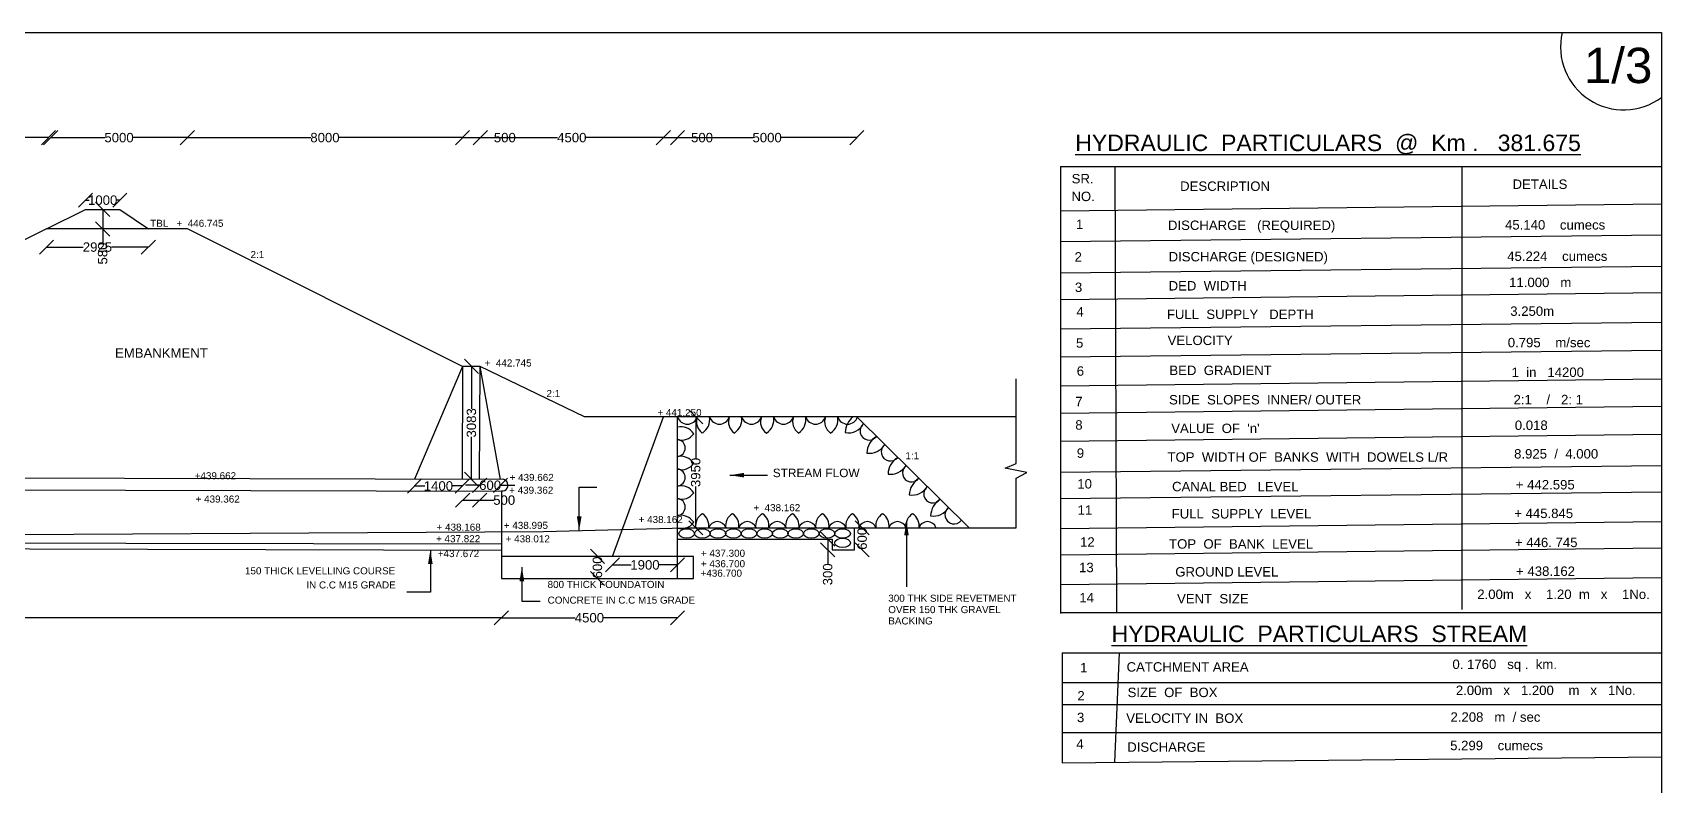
# Model space of a CAD drawing. Header units: millimetres. Extents: x 5759293 to 5767347, y 20978867 to 20983265.
# Drawn here: x 5763843 to 5767303, y 20981667 to 20983265 of the extents above; entities that cross this region are included whole.
import ezdxf

# ---------------------------------------------------------------- set-up
doc = ezdxf.new("R2010")
doc.units = ezdxf.units.MM
doc.header["$MEASUREMENT"] = 0
for name, color, linetype in [('DIMENSIONS', 7, 'Continuous'), ('DRAWING', 2, 'Continuous'), ('TEXT', 7, 'Continuous')]:
    doc.layers.add(name, color=color, linetype=linetype)
doc.styles.get("Standard").update_dxf_attribs({"font": 'arial.ttf', "height": 20})
doc.dimstyles.get("Standard").update_dxf_attribs({"dimtxt": 12, "dimasz": 30, "dimexe": 0.18, "dimexo": 0.0625, "dimgap": 0.09, "dimtad": 0, "dimdec": 0, "dimzin": 0, "dimdsep": 46, "dimtxsty": 'Standard', "dimblk": 'OBLIQUE', "dimcen": 0.09, "dimse1": 1, "dimse2": 1, "dimadec": 0, "dimazin": 0, "dimtfac": 1, "dimtdec": 0, "dimtofl": 0, "dimtmove": 0, "dimatfit": 3, "dimfxl": 1, "dimtolj": 1, "dimtzin": 0, "dimarcsym": 0})

# ---------------------------------------------------------------- blocks, each defined once
blk = doc.blocks.new('_Oblique')
at = {"color": 0, "linetype": 'ByBlock', "lineweight": -2}
blk.add_line((-0.5, -0.5), (0.5, 0.5), dxfattribs=at)
blk = doc.blocks.new('*D12')
at = {"layer": 'Defpoints', "color": 0, "transparency": 16777216}
for p in [(5763876.8, 20983042.3), (5763876.8, 20982848.5), (5763265, 20982545.6)]:
    blk.add_point(p, dxfattribs=at)
at = {"layer": 'DIMENSIONS', "color": 0, "lineweight": -2, "transparency": 16777216}
for p, q in [((5763265, 20983042.3), (5763541, 20983042.3)), ((5763876.8, 20983042.3), (5763600.8, 20983042.3))]:
    blk.add_line(p, q, dxfattribs=at)
at = {"layer": 'DIMENSIONS', "color": 0, "lineweight": -2, "transparency": 16777216, "xscale": 30, "yscale": 30, "zscale": 30, "rotation": 180}
blk.add_blockref('_Oblique', (5763265, 20983042.3), dxfattribs=at)
at = {"layer": 'DIMENSIONS', "color": 0, "lineweight": -2, "transparency": 16777216, "xscale": 30, "yscale": 30, "zscale": 30}
blk.add_blockref('_Oblique', (5763876.8, 20983042.3), dxfattribs=at)
at = {"layer": 'DIMENSIONS', "color": 0, "transparency": 16777216, "insert": (5763570.9, 20983042.3), "char_height": 20, "attachment_point": 5}
blk.add_mtext('\\A1;8300', dxfattribs=at)
blk = doc.blocks.new('*D13')
at = {"layer": 'Defpoints', "color": 0, "transparency": 16777216}
for p in [(5764171.7, 20983042.3), (5763881.3, 20982848.5), (5764171.7, 20982848.5)]:
    blk.add_point(p, dxfattribs=at)
at = {"layer": 'DIMENSIONS', "color": 0, "lineweight": -2, "transparency": 16777216}
for p, q in [((5763881.3, 20983042.3), (5763996.6, 20983042.3)), ((5764171.7, 20983042.3), (5764056.4, 20983042.3))]:
    blk.add_line(p, q, dxfattribs=at)
at = {"layer": 'DIMENSIONS', "color": 0, "lineweight": -2, "transparency": 16777216, "xscale": 30, "yscale": 30, "zscale": 30, "rotation": 180}
blk.add_blockref('_Oblique', (5763881.3, 20983042.3), dxfattribs=at)
at = {"layer": 'DIMENSIONS', "color": 0, "lineweight": -2, "transparency": 16777216, "xscale": 30, "yscale": 30, "zscale": 30}
blk.add_blockref('_Oblique', (5764171.7, 20983042.3), dxfattribs=at)
at = {"layer": 'DIMENSIONS', "color": 0, "transparency": 16777216, "insert": (5764026.5, 20983042.3), "char_height": 20, "attachment_point": 5}
blk.add_mtext('\\A1;5000', dxfattribs=at)
blk = doc.blocks.new('*D14')
at = {"layer": 'Defpoints', "color": 0, "transparency": 16777216}
for p in [(5764756.2, 20983042.3), (5764171.7, 20982848.5), (5764756.2, 20982556.7)]:
    blk.add_point(p, dxfattribs=at)
at = {"layer": 'DIMENSIONS', "color": 0, "lineweight": -2, "transparency": 16777216}
for p, q in [((5764171.7, 20983042.3), (5764434, 20983042.3)), ((5764756.2, 20983042.3), (5764493.9, 20983042.3))]:
    blk.add_line(p, q, dxfattribs=at)
at = {"layer": 'DIMENSIONS', "color": 0, "lineweight": -2, "transparency": 16777216, "xscale": 30, "yscale": 30, "zscale": 30, "rotation": 180}
blk.add_blockref('_Oblique', (5764171.7, 20983042.3), dxfattribs=at)
at = {"layer": 'DIMENSIONS', "color": 0, "lineweight": -2, "transparency": 16777216, "xscale": 30, "yscale": 30, "zscale": 30}
blk.add_blockref('_Oblique', (5764756.2, 20983042.3), dxfattribs=at)
at = {"layer": 'DIMENSIONS', "color": 0, "transparency": 16777216, "insert": (5764463.9, 20983042.3), "char_height": 20, "attachment_point": 5}
blk.add_mtext('\\A1;8000', dxfattribs=at)
blk = doc.blocks.new('*D15')
at = {"layer": 'Defpoints', "color": 0, "transparency": 16777216}
for p in [(5764793.8, 20983042.3), (5764756.2, 20982556.7), (5764793.8, 20982556.5)]:
    blk.add_point(p, dxfattribs=at)
at = {"layer": 'DIMENSIONS', "color": 0, "lineweight": -2, "transparency": 16777216}
for p, q in [((5764756.2, 20983042.3), (5764793.8, 20983042.3)), ((5764793.8, 20983042.3), (5764823.8, 20983042.3))]:
    blk.add_line(p, q, dxfattribs=at)
at = {"layer": 'DIMENSIONS', "color": 0, "lineweight": -2, "transparency": 16777216, "xscale": 30, "yscale": 30, "zscale": 30, "rotation": 180}
blk.add_blockref('_Oblique', (5764756.2, 20983042.3), dxfattribs=at)
at = {"layer": 'DIMENSIONS', "color": 0, "lineweight": -2, "transparency": 16777216, "xscale": 30, "yscale": 30, "zscale": 30}
blk.add_blockref('_Oblique', (5764793.8, 20983042.3), dxfattribs=at)
at = {"layer": 'DIMENSIONS', "color": 0, "transparency": 16777216, "insert": (5764845.9, 20983042.3), "char_height": 20, "attachment_point": 5}
blk.add_mtext('\\A1;500', dxfattribs=at)
blk = doc.blocks.new('*D16')
at = {"layer": 'Defpoints', "color": 0, "transparency": 16777216}
for p in [(5765182.7, 20983042.3), (5764793.8, 20982556.7), (5765182.7, 20982449.4)]:
    blk.add_point(p, dxfattribs=at)
at = {"layer": 'DIMENSIONS', "color": 0, "lineweight": -2, "transparency": 16777216}
for p, q in [((5764793.8, 20983042.3), (5764957.9, 20983042.3)), ((5765182.7, 20983042.3), (5765018.5, 20983042.3))]:
    blk.add_line(p, q, dxfattribs=at)
at = {"layer": 'DIMENSIONS', "color": 0, "lineweight": -2, "transparency": 16777216, "xscale": 30, "yscale": 30, "zscale": 30, "rotation": 180}
blk.add_blockref('_Oblique', (5764793.8, 20983042.3), dxfattribs=at)
at = {"layer": 'DIMENSIONS', "color": 0, "lineweight": -2, "transparency": 16777216, "xscale": 30, "yscale": 30, "zscale": 30}
blk.add_blockref('_Oblique', (5765182.7, 20983042.3), dxfattribs=at)
at = {"layer": 'DIMENSIONS', "color": 0, "transparency": 16777216, "insert": (5764988.2, 20983042.3), "char_height": 20, "attachment_point": 5}
blk.add_mtext('\\A1;4500', dxfattribs=at)
blk = doc.blocks.new('*D17')
at = {"layer": 'Defpoints', "color": 0, "transparency": 16777216}
for p in [(5765212.7, 20983042.3), (5765182.7, 20982449.4), (5765212.7, 20982449.4)]:
    blk.add_point(p, dxfattribs=at)
at = {"layer": 'DIMENSIONS', "color": 0, "lineweight": -2, "transparency": 16777216}
for p, q in [((5765182.7, 20983042.3), (5765212.7, 20983042.3)), ((5765212.7, 20983042.3), (5765242.7, 20983042.3))]:
    blk.add_line(p, q, dxfattribs=at)
at = {"layer": 'DIMENSIONS', "color": 0, "lineweight": -2, "transparency": 16777216, "xscale": 30, "yscale": 30, "zscale": 30, "rotation": 180}
blk.add_blockref('_Oblique', (5765182.7, 20983042.3), dxfattribs=at)
at = {"layer": 'DIMENSIONS', "color": 0, "lineweight": -2, "transparency": 16777216, "xscale": 30, "yscale": 30, "zscale": 30}
blk.add_blockref('_Oblique', (5765212.7, 20983042.3), dxfattribs=at)
at = {"layer": 'DIMENSIONS', "color": 0, "transparency": 16777216, "insert": (5765264.8, 20983042.3), "char_height": 20, "attachment_point": 5}
blk.add_mtext('\\A1;500', dxfattribs=at)
blk = doc.blocks.new('*D18')
at = {"layer": 'Defpoints', "color": 0, "transparency": 16777216}
for p in [(5765593.4, 20983042.3), (5765212.7, 20982449.4), (5765593.4, 20982449.4)]:
    blk.add_point(p, dxfattribs=at)
at = {"layer": 'DIMENSIONS', "color": 0, "lineweight": -2, "transparency": 16777216}
for p, q in [((5765212.7, 20983042.3), (5765373.1, 20983042.3)), ((5765593.4, 20983042.3), (5765433, 20983042.3))]:
    blk.add_line(p, q, dxfattribs=at)
at = {"layer": 'DIMENSIONS', "color": 0, "lineweight": -2, "transparency": 16777216, "xscale": 30, "yscale": 30, "zscale": 30, "rotation": 180}
blk.add_blockref('_Oblique', (5765212.7, 20983042.3), dxfattribs=at)
at = {"layer": 'DIMENSIONS', "color": 0, "lineweight": -2, "transparency": 16777216, "xscale": 30, "yscale": 30, "zscale": 30}
blk.add_blockref('_Oblique', (5765593.4, 20983042.3), dxfattribs=at)
at = {"layer": 'DIMENSIONS', "color": 0, "transparency": 16777216, "insert": (5765403, 20983042.3), "char_height": 20, "attachment_point": 5}
blk.add_mtext('\\A1;5000', dxfattribs=at)
blk = doc.blocks.new('*D25')
at = {"layer": 'Defpoints', "color": 0, "transparency": 16777216}
for p in [(5760577.4, 20982123.5), (5764838.6, 20982106.5), (5764838.6, 20978904.5)]:
    blk.add_point(p, dxfattribs=at)
at = {"layer": 'DIMENSIONS', "color": 0, "lineweight": -2, "transparency": 16777216}
for p, q in [((5760577.4, 20978904.5), (5762670.1, 20978904.5)), ((5764838.6, 20978904.5), (5762745.9, 20978904.5))]:
    blk.add_line(p, q, dxfattribs=at)
at = {"layer": 'DIMENSIONS', "color": 0, "lineweight": -2, "transparency": 16777216, "xscale": 30, "yscale": 30, "zscale": 30, "rotation": 180}
blk.add_blockref('_Oblique', (5760577.4, 20978904.5), dxfattribs=at)
at = {"layer": 'DIMENSIONS', "color": 0, "lineweight": -2, "transparency": 16777216, "xscale": 30, "yscale": 30, "zscale": 30}
blk.add_blockref('_Oblique', (5764838.6, 20978904.5), dxfattribs=at)
at = {"layer": 'DIMENSIONS', "color": 0, "transparency": 16777216, "insert": (5762708, 20978904.5), "char_height": 20, "attachment_point": 5}
blk.add_mtext('\\A1;60725', dxfattribs=at)
blk = doc.blocks.new('*D26')
at = {"layer": 'Defpoints', "color": 0, "transparency": 16777216}
for p in [(5760577.4, 20982123.5), (5764838.6, 20982106.5), (5764838.6, 20982023)]:
    blk.add_point(p, dxfattribs=at)
at = {"layer": 'DIMENSIONS', "color": 0, "lineweight": -2, "transparency": 16777216}
for p, q in [((5760577.4, 20982023), (5762670.1, 20982023)), ((5764838.6, 20982023), (5762745.9, 20982023))]:
    blk.add_line(p, q, dxfattribs=at)
at = {"layer": 'DIMENSIONS', "color": 0, "lineweight": -2, "transparency": 16777216, "xscale": 30, "yscale": 30, "zscale": 30, "rotation": 180}
blk.add_blockref('_Oblique', (5760577.4, 20982023), dxfattribs=at)
at = {"layer": 'DIMENSIONS', "color": 0, "lineweight": -2, "transparency": 16777216, "xscale": 30, "yscale": 30, "zscale": 30}
blk.add_blockref('_Oblique', (5764838.6, 20982023), dxfattribs=at)
at = {"layer": 'DIMENSIONS', "color": 0, "transparency": 16777216, "insert": (5762708, 20982023), "char_height": 20, "attachment_point": 5}
blk.add_mtext('\\A1;60725', dxfattribs=at)
blk = doc.blocks.new('*D27')
at = {"layer": 'Defpoints', "color": 0, "transparency": 16777216}
for p in [(5764838.6, 20982106.5), (5765212.7, 20982106.5), (5765212.7, 20982023)]:
    blk.add_point(p, dxfattribs=at)
at = {"layer": 'DIMENSIONS', "color": 0, "lineweight": -2, "transparency": 16777216}
for p, q in [((5764838.6, 20982023), (5764995.3, 20982023)), ((5765212.7, 20982023), (5765055.9, 20982023))]:
    blk.add_line(p, q, dxfattribs=at)
at = {"layer": 'DIMENSIONS', "color": 0, "lineweight": -2, "transparency": 16777216, "xscale": 30, "yscale": 30, "zscale": 30, "rotation": 180}
blk.add_blockref('_Oblique', (5764838.6, 20982023), dxfattribs=at)
at = {"layer": 'DIMENSIONS', "color": 0, "lineweight": -2, "transparency": 16777216, "xscale": 30, "yscale": 30, "zscale": 30}
blk.add_blockref('_Oblique', (5765212.7, 20982023), dxfattribs=at)
at = {"layer": 'DIMENSIONS', "color": 0, "transparency": 16777216, "insert": (5765025.6, 20982023), "char_height": 20, "attachment_point": 5}
blk.add_mtext('\\A1;4500', dxfattribs=at)
blk = doc.blocks.new('*D36')
at = {"layer": 'Defpoints', "color": 0, "transparency": 16777216}
for p in [(5764775, 20982556.8), (5764775, 20982316.8), (5764775, 20982316.8)]:
    blk.add_point(p, dxfattribs=at)
at = {"layer": 'DIMENSIONS', "color": 0, "lineweight": -2, "transparency": 16777216}
for p, q in [((5764775, 20982556.8), (5764775, 20982466.8)), ((5764775, 20982316.8), (5764775, 20982406.9))]:
    blk.add_line(p, q, dxfattribs=at)
at = {"layer": 'DIMENSIONS', "color": 0, "lineweight": -2, "transparency": 16777216, "xscale": 30, "yscale": 30, "zscale": 30}
for p, rotation in [((5764775, 20982556.8), 90), ((5764775, 20982316.8), 270)]:
    blk.add_blockref('_Oblique', p, dxfattribs=dict(at, rotation=rotation))
at = {"layer": 'DIMENSIONS', "color": 0, "transparency": 16777216, "insert": (5764775, 20982436.8), "char_height": 20, "attachment_point": 5, "rotation": 90}
blk.add_mtext('\\A1;3083', dxfattribs=at)
blk = doc.blocks.new('*D37')
at = {"layer": 'Defpoints', "color": 0, "transparency": 16777216}
for p in [(5764654.2, 20982317.2), (5764755.6, 20982317.2), (5764755.6, 20982302.8)]:
    blk.add_point(p, dxfattribs=at)
at = {"layer": 'DIMENSIONS', "color": 0, "lineweight": -2, "transparency": 16777216}
for p, q in [((5764654.2, 20982302.8), (5764675.9, 20982302.8)), ((5764755.6, 20982302.8), (5764733.9, 20982302.8))]:
    blk.add_line(p, q, dxfattribs=at)
at = {"layer": 'DIMENSIONS', "color": 0, "lineweight": -2, "transparency": 16777216, "xscale": 30, "yscale": 30, "zscale": 30, "rotation": 180}
blk.add_blockref('_Oblique', (5764654.2, 20982302.8), dxfattribs=at)
at = {"layer": 'DIMENSIONS', "color": 0, "lineweight": -2, "transparency": 16777216, "xscale": 30, "yscale": 30, "zscale": 30}
blk.add_blockref('_Oblique', (5764755.6, 20982302.8), dxfattribs=at)
at = {"layer": 'DIMENSIONS', "color": 0, "transparency": 16777216, "insert": (5764704.9, 20982302.8), "char_height": 20, "attachment_point": 5}
blk.add_mtext('\\A1;1400', dxfattribs=at)
blk = doc.blocks.new('*D38')
at = {"layer": 'Defpoints', "color": 0, "transparency": 16777216}
for p in [(5764756.4, 20982316.9), (5764792.4, 20982316.8), (5764792.4, 20982272.7)]:
    blk.add_point(p, dxfattribs=at)
at = {"layer": 'DIMENSIONS', "color": 0, "lineweight": -2, "transparency": 16777216}
for p, q in [((5764756.4, 20982272.7), (5764792.4, 20982272.7)), ((5764792.4, 20982272.7), (5764822.4, 20982272.7))]:
    blk.add_line(p, q, dxfattribs=at)
at = {"layer": 'DIMENSIONS', "color": 0, "lineweight": -2, "transparency": 16777216, "xscale": 30, "yscale": 30, "zscale": 30, "rotation": 180}
blk.add_blockref('_Oblique', (5764756.4, 20982272.7), dxfattribs=at)
at = {"layer": 'DIMENSIONS', "color": 0, "lineweight": -2, "transparency": 16777216, "xscale": 30, "yscale": 30, "zscale": 30}
blk.add_blockref('_Oblique', (5764792.4, 20982272.7), dxfattribs=at)
at = {"layer": 'DIMENSIONS', "color": 0, "transparency": 16777216, "insert": (5764844.6, 20982272.7), "char_height": 20, "attachment_point": 5}
blk.add_mtext('\\A1;500', dxfattribs=at)
blk = doc.blocks.new('*D39')
at = {"layer": 'Defpoints', "color": 0, "transparency": 16777216}
for p in [(5764792.4, 20982316.8), (5764836.9, 20982316.8), (5764836.9, 20982304.2)]:
    blk.add_point(p, dxfattribs=at)
at = {"layer": 'DIMENSIONS', "color": 0, "lineweight": -2, "transparency": 16777216}
for p, q in [((5764792.4, 20982304.2), (5764762.4, 20982304.2)), ((5764836.9, 20982304.2), (5764866.9, 20982304.2))]:
    blk.add_line(p, q, dxfattribs=at)
at = {"layer": 'DIMENSIONS', "color": 0, "lineweight": -2, "transparency": 16777216, "xscale": 30, "yscale": 30, "zscale": 30}
blk.add_blockref('_Oblique', (5764792.4, 20982304.2), dxfattribs=at)
at = {"layer": 'DIMENSIONS', "color": 0, "lineweight": -2, "transparency": 16777216, "xscale": 30, "yscale": 30, "zscale": 30, "rotation": 180}
blk.add_blockref('_Oblique', (5764836.9, 20982304.2), dxfattribs=at)
at = {"layer": 'DIMENSIONS', "color": 0, "transparency": 16777216, "insert": (5764814.7, 20982304.2), "char_height": 20, "attachment_point": 5}
blk.add_mtext('\\A1;600', dxfattribs=at)
blk = doc.blocks.new('*D40')
at = {"layer": 'Defpoints', "color": 0, "transparency": 16777216}
for p in [(5765042.7, 20982153.4), (5765042.7, 20982106.5), (5765042.7, 20982106.5)]:
    blk.add_point(p, dxfattribs=at)
at = {"layer": 'DIMENSIONS', "color": 0, "lineweight": -2, "transparency": 16777216}
for p, q in [((5765042.7, 20982153.4), (5765042.7, 20982152.1)), ((5765042.7, 20982106.5), (5765042.7, 20982107.7))]:
    blk.add_line(p, q, dxfattribs=at)
at = {"layer": 'DIMENSIONS', "color": 0, "lineweight": -2, "transparency": 16777216, "xscale": 30, "yscale": 30, "zscale": 30}
for p, rotation in [((5765042.7, 20982153.4), 90), ((5765042.7, 20982106.5), 270)]:
    blk.add_blockref('_Oblique', p, dxfattribs=dict(at, rotation=rotation))
at = {"layer": 'DIMENSIONS', "color": 0, "transparency": 16777216, "insert": (5765042.7, 20982129.9), "char_height": 20, "attachment_point": 5, "rotation": 90}
blk.add_mtext('\\A1;600', dxfattribs=at)
blk = doc.blocks.new('*D41')
at = {"layer": 'Defpoints', "color": 0, "transparency": 16777216}
for p in [(5765074.6, 20982153.4), (5765212.7, 20982153.4), (5765212.7, 20982135.2)]:
    blk.add_point(p, dxfattribs=at)
at = {"layer": 'DIMENSIONS', "color": 0, "lineweight": -2, "transparency": 16777216}
for p, q in [((5765074.6, 20982135.2), (5765114.6, 20982135.2)), ((5765212.7, 20982135.2), (5765172.6, 20982135.2))]:
    blk.add_line(p, q, dxfattribs=at)
at = {"layer": 'DIMENSIONS', "color": 0, "lineweight": -2, "transparency": 16777216, "xscale": 30, "yscale": 30, "zscale": 30, "rotation": 180}
blk.add_blockref('_Oblique', (5765074.6, 20982135.2), dxfattribs=at)
at = {"layer": 'DIMENSIONS', "color": 0, "lineweight": -2, "transparency": 16777216, "xscale": 30, "yscale": 30, "zscale": 30}
blk.add_blockref('_Oblique', (5765212.7, 20982135.2), dxfattribs=at)
at = {"layer": 'DIMENSIONS', "color": 0, "transparency": 16777216, "insert": (5765143.6, 20982135.2), "char_height": 20, "attachment_point": 5}
blk.add_mtext('\\A1;1900', dxfattribs=at)
blk = doc.blocks.new('*D42')
at = {"layer": 'Defpoints', "color": 0, "transparency": 16777216}
for p in [(5765254.7, 20982449.4), (5765251.4, 20982213.9), (5765251.4, 20982213.9)]:
    blk.add_point(p, dxfattribs=at)
at = {"layer": 'DIMENSIONS', "color": 0, "lineweight": -2, "transparency": 16777216}
for p, q in [((5765251.4, 20982449.4), (5765251.4, 20982361.6)), ((5765251.4, 20982213.9), (5765251.4, 20982301.7))]:
    blk.add_line(p, q, dxfattribs=at)
at = {"layer": 'DIMENSIONS', "color": 0, "lineweight": -2, "transparency": 16777216, "xscale": 30, "yscale": 30, "zscale": 30}
for p, rotation in [((5765251.4, 20982449.4), 90), ((5765251.4, 20982213.9), 270)]:
    blk.add_blockref('_Oblique', p, dxfattribs=dict(at, rotation=rotation))
at = {"layer": 'DIMENSIONS', "color": 0, "transparency": 16777216, "insert": (5765251.4, 20982331.6), "char_height": 20, "attachment_point": 5, "rotation": 90}
blk.add_mtext('\\A1;3950', dxfattribs=at)
blk = doc.blocks.new('*D43')
at = {"layer": 'Defpoints', "color": 0, "transparency": 16777216}
for p in [(5765588.5, 20982213.9), (5765588.5, 20982167.3), (5765604.9, 20982167.3)]:
    blk.add_point(p, dxfattribs=at)
at = {"layer": 'DIMENSIONS', "color": 0, "lineweight": -2, "transparency": 16777216}
for p, q in [((5765604.9, 20982213.9), (5765604.9, 20982212.8)), ((5765604.9, 20982167.3), (5765604.9, 20982168.4))]:
    blk.add_line(p, q, dxfattribs=at)
at = {"layer": 'DIMENSIONS', "color": 0, "lineweight": -2, "transparency": 16777216, "xscale": 30, "yscale": 30, "zscale": 30}
for p, rotation in [((5765604.9, 20982213.9), 90), ((5765604.9, 20982167.3), 270)]:
    blk.add_blockref('_Oblique', p, dxfattribs=dict(at, rotation=rotation))
at = {"layer": 'DIMENSIONS', "color": 0, "transparency": 16777216, "insert": (5765604.9, 20982190.6), "char_height": 20, "attachment_point": 5, "rotation": 90}
blk.add_mtext('\\A1;600', dxfattribs=at)
blk = doc.blocks.new('*D44')
at = {"layer": 'Defpoints', "color": 0, "transparency": 16777216}
for p in [(5765541.4, 20982190.2), (5765531.7, 20982167.3), (5765541.4, 20982167.3)]:
    blk.add_point(p, dxfattribs=at)
at = {"layer": 'DIMENSIONS', "color": 0, "lineweight": -2, "transparency": 16777216}
for p, q in [((5765531.7, 20982190.2), (5765531.7, 20982167.3)), ((5765531.7, 20982167.3), (5765531.7, 20982137.3))]:
    blk.add_line(p, q, dxfattribs=at)
at = {"layer": 'DIMENSIONS', "color": 0, "lineweight": -2, "transparency": 16777216, "xscale": 30, "yscale": 30, "zscale": 30}
for p, rotation in [((5765531.7, 20982190.2), 90), ((5765531.7, 20982167.3), 270)]:
    blk.add_blockref('_Oblique', p, dxfattribs=dict(at, rotation=rotation))
at = {"layer": 'DIMENSIONS', "color": 0, "transparency": 16777216, "insert": (5765531.7, 20982115.2), "char_height": 20, "attachment_point": 5, "rotation": 90}
blk.add_mtext('\\A1;300', dxfattribs=at)
blk = doc.blocks.new('*D45')
at = {"layer": 'Defpoints', "color": 0, "transparency": 16777216}
for p in [(5763955.5, 20982890), (5764028.1, 20982909.5), (5764028.1, 20982890)]:
    blk.add_point(p, dxfattribs=at)
at = {"layer": 'DIMENSIONS', "color": 0, "lineweight": -2, "transparency": 16777216}
for p, q in [((5763955.5, 20982909.5), (5763962.9, 20982909.5)), ((5764028.1, 20982909.5), (5764020.8, 20982909.5))]:
    blk.add_line(p, q, dxfattribs=at)
at = {"layer": 'DIMENSIONS', "color": 0, "lineweight": -2, "transparency": 16777216, "xscale": 30, "yscale": 30, "zscale": 30, "rotation": 180}
blk.add_blockref('_Oblique', (5763955.5, 20982909.5), dxfattribs=at)
at = {"layer": 'DIMENSIONS', "color": 0, "lineweight": -2, "transparency": 16777216, "xscale": 30, "yscale": 30, "zscale": 30}
blk.add_blockref('_Oblique', (5764028.1, 20982909.5), dxfattribs=at)
at = {"layer": 'DIMENSIONS', "color": 0, "transparency": 16777216, "insert": (5763991.8, 20982909.5), "char_height": 20, "attachment_point": 5}
blk.add_mtext('\\A1;1000', dxfattribs=at)
blk = doc.blocks.new('*D46')
at = {"layer": 'Defpoints', "color": 0, "transparency": 16777216}
for p in [(5763991.8, 20982890), (5763991.8, 20982848.5), (5763991.8, 20982848.5)]:
    blk.add_point(p, dxfattribs=at)
at = {"layer": 'DIMENSIONS', "color": 0, "lineweight": -2, "transparency": 16777216}
for p, q in [((5763991.8, 20982890), (5763991.8, 20982848.5)), ((5763991.8, 20982848.5), (5763991.8, 20982818.5))]:
    blk.add_line(p, q, dxfattribs=at)
at = {"layer": 'DIMENSIONS', "color": 0, "lineweight": -2, "transparency": 16777216, "xscale": 30, "yscale": 30, "zscale": 30}
for p, rotation in [((5763991.8, 20982890), 90), ((5763991.8, 20982848.5), 270)]:
    blk.add_blockref('_Oblique', p, dxfattribs=dict(at, rotation=rotation))
at = {"layer": 'DIMENSIONS', "color": 0, "transparency": 16777216, "insert": (5763991.8, 20982796.3), "char_height": 20, "attachment_point": 5, "rotation": 90}
blk.add_mtext('\\A1;580', dxfattribs=at)
blk = doc.blocks.new('*D47')
at = {"layer": 'Defpoints', "color": 0, "transparency": 16777216}
for p in [(5763872.3, 20982848.5), (5764088.8, 20982848.5), (5764088.8, 20982809.9)]:
    blk.add_point(p, dxfattribs=at)
at = {"layer": 'DIMENSIONS', "color": 0, "lineweight": -2, "transparency": 16777216}
for p, q in [((5763872.3, 20982809.9), (5763950.4, 20982809.9)), ((5764088.8, 20982809.9), (5764010.8, 20982809.9))]:
    blk.add_line(p, q, dxfattribs=at)
at = {"layer": 'DIMENSIONS', "color": 0, "lineweight": -2, "transparency": 16777216, "xscale": 30, "yscale": 30, "zscale": 30, "rotation": 180}
blk.add_blockref('_Oblique', (5763872.3, 20982809.9), dxfattribs=at)
at = {"layer": 'DIMENSIONS', "color": 0, "lineweight": -2, "transparency": 16777216, "xscale": 30, "yscale": 30, "zscale": 30}
blk.add_blockref('_Oblique', (5764088.8, 20982809.9), dxfattribs=at)
at = {"layer": 'DIMENSIONS', "color": 0, "transparency": 16777216, "insert": (5763980.6, 20982809.9), "char_height": 20, "attachment_point": 5}
blk.add_mtext('\\A1;2925', dxfattribs=at)

msp = doc.modelspace()

# ---------------------------------------------------------------- linework, layer by layer
at = {"layer": 'DRAWING', "color": 0}
msp.add_lwpolyline([(5767302.5, 20978870.9), (5759292.9, 20978870.9), (5759292.9, 20983265.3), (5767302.5, 20983265.3)], close=True, dxfattribs=at)
for points in [[(5765932.2, 20982449.4), (5765015.3, 20982449.4), (5764793.8, 20982556.7), (5764756.2, 20982556.7), (5764171.7, 20982848.5), (5763881.3, 20982848.5), (5763872.3, 20982848.5), (5763265, 20982545.6), (5762455.2, 20982545.6), (5761763.1, 20982896.5), (5761684.2, 20982896.5), (5761627, 20982856.4), (5761323.6, 20982860.3), (5760659.5, 20982529.1), (5760619.9, 20982529.1), (5760327.4, 20982380.1), (5759375.2, 20982380.1)], [(5763872.3, 20982848.5), (5763955.5, 20982890), (5764028.1, 20982890), (5764088.8, 20982848.5)], [(5759375.2, 20982223.4), (5760671.7, 20982213.1), (5763431.3, 20982197.7), (5764928.2, 20982206.2), (5765229, 20982213.9), (5765932.2, 20982213.9), (5765932.2, 20982319.7), (5765954.7, 20982331.5), (5765908.6, 20982340.5), (5765932.2, 20982350.3), (5765932.2, 20982530.4)], [(5764837, 20982316.7), (5760577.4, 20982327.8), (5760619.9, 20982529.1)], [(5764756.2, 20982556.7), (5764654.2, 20982317.2)], [(5764756.2, 20982556.7), (5764755.6, 20982316.9)], [(5764792.4, 20982316.8), (5764793.8, 20982556.7)], [(5764837, 20982316.7), (5764793.8, 20982556.7)], [(5765074.6, 20982153.4), (5765182.7, 20982449.4)], [(5765212.7, 20982106.5), (5765212.7, 20982449.4)], [(5765832.1, 20982213.9), (5765593.4, 20982449.4)], [(5760012.2, 20982380.1), (5760012.2, 20982123.5), (5760577.4, 20982123.5), (5760577.4, 20982303.3), (5764838.6, 20982292.1), (5764838.6, 20982106.5)], [(5764838.6, 20982179.5), (5761247.3, 20982185.6), (5760577.4, 20982188.9)], [(5765212.7, 20982190.2), (5765541.4, 20982190.2), (5765541.4, 20982167.3), (5765588.5, 20982167.3), (5765588.5, 20982213.9)], [(5760577.4, 20982178.3), (5764838.6, 20982166.9)], [(5764838.6, 20982106.5), (5765246.9, 20982106.5), (5765246.9, 20982153.4), (5764838.6, 20982153.4)]]:
    msp.add_lwpolyline(points, dxfattribs=at)
for centre, radius, start, end in [((5765233.7, 20982456.1), 22, 197.6524, 342.3476), ((5765219, 20982394.4), 34.2, 34.5118, 100.664), ((5765282.2, 20982439.2), 29.4, 159.7895, 235.1124), ((5765246.7, 20982444.1), 34.5, 302.9379, 8.8454), ((5765301.8, 20982456.1), 22, 197.6524, 342.3476), ((5765350.3, 20982439.2), 29.4, 159.7895, 235.1124), ((5765314.8, 20982444.1), 34.5, 302.9379, 8.8454), ((5765369.8, 20982456.1), 22, 197.6524, 342.3476), ((5765418.4, 20982439.2), 29.4, 159.7895, 235.1124), ((5765382.9, 20982444.1), 34.5, 302.9379, 8.8454), ((5765437.9, 20982456.1), 22, 197.6524, 342.3476), ((5765486.5, 20982439.2), 29.4, 159.7895, 235.1124), ((5765450.9, 20982444.1), 34.5, 302.9379, 8.8454), ((5765506, 20982456.1), 22, 197.6524, 342.3476), ((5765554.6, 20982439.2), 29.4, 159.7895, 235.1124), ((5765519, 20982444.1), 34.5, 302.9379, 8.8454), ((5765574.1, 20982456.1), 22, 197.6524, 342.3476), ((5765612.8, 20982415.2), 44, 128.8934, 178.1612), ((5765576.5, 20982450.7), 35, 257.3181, 333.6023), ((5765619.7, 20982419.7), 19.4, 127.3754, 323.3872), ((5765221.8, 20982430.4), 30.3, 252.4601, 326.7495), ((5765210.9, 20982383.4), 18.2, 275.6149, 84.3847), ((5765658.1, 20982371.2), 43.4, 121.7617, 177.991), ((5765219, 20982331.8), 34.2, 34.5118, 100.664), ((5765620.1, 20982411), 38.7, 262.033, 328.1773), ((5765664.8, 20982375.2), 19.4, 127.3754, 323.3872), ((5765703.2, 20982326.7), 43.4, 121.7617, 177.991), ((5765221.8, 20982367.7), 30.3, 252.4601, 326.7495), ((5765210.9, 20982320.8), 18.2, 275.6149, 84.3847), ((5765665.2, 20982366.5), 38.7, 262.033, 328.1773), ((5765709.9, 20982330.7), 19.4, 127.3754, 323.3872), ((5764839.9, 20982304.6), 12.5, 263.955, 103.5563), ((5765219, 20982269.1), 34.2, 34.5118, 100.664), ((5765221.8, 20982305.1), 30.3, 252.4601, 326.7495), ((5765748.3, 20982282.2), 43.4, 121.7617, 177.991), ((5765710.3, 20982322), 38.7, 262.033, 328.1773), ((5765755, 20982286.1), 19.4, 127.3754, 323.3872), ((5765210.9, 20982258.1), 18.2, 275.6149, 84.3847), ((5765793.5, 20982237.6), 43.4, 121.7617, 177.991), ((5765755.5, 20982277.5), 38.7, 262.033, 328.1773), ((5765800.1, 20982241.6), 19.4, 127.3754, 323.3872), ((5765219, 20982206.5), 34.2, 34.5118, 100.664), ((5765221.8, 20982242.4), 30.3, 252.4601, 326.7495), ((5765280.4, 20982218.5), 29.4, 120.189, 189.0309), ((5765248.6, 20982218.2), 30.8, 352.017, 56.5928), ((5765297.1, 20982208.2), 18.9, 17.6514, 162.3393), ((5765344.2, 20982218.5), 29.4, 120.189, 189.0309), ((5765312.4, 20982218.2), 30.8, 352.017, 56.5928), ((5765360.9, 20982208.2), 18.9, 17.6514, 162.3393), ((5765407.9, 20982218.5), 29.4, 120.189, 189.0309), ((5765376.2, 20982218.2), 30.8, 352.017, 56.5928), ((5765424.7, 20982208.2), 18.9, 17.6514, 162.3393), ((5765471.7, 20982218.5), 29.4, 120.189, 189.0309), ((5765440, 20982218.2), 30.8, 352.017, 56.5928), ((5765488.5, 20982208.2), 18.9, 17.6514, 162.3393), ((5765535.5, 20982218.5), 29.4, 120.189, 189.0309), ((5765503.8, 20982218.2), 30.8, 352.017, 56.5928), ((5765552.3, 20982208.2), 18.9, 17.6514, 162.3393), ((5765599.3, 20982218.5), 29.4, 120.189, 189.0309), ((5765567.6, 20982218.2), 30.8, 352.017, 56.5928), ((5765616.1, 20982208.2), 18.9, 17.6514, 162.3393), ((5765663.1, 20982218.5), 29.4, 120.189, 189.0309), ((5765631.4, 20982218.2), 30.8, 352.017, 56.5928), ((5765679.9, 20982208.2), 18.9, 17.6514, 162.3393), ((5765726.9, 20982218.5), 29.4, 120.189, 189.0309), ((5765695.2, 20982218.2), 30.8, 352.017, 56.5928), ((5765743.7, 20982208.2), 18.9, 17.6514, 162.3393)]:
    msp.add_arc(centre, radius, start, end, dxfattribs=at)
for centre in [(5765232.2, 20982201.7), (5765265.3, 20982201.7), (5765298.4, 20982201.7), (5765331.5, 20982201.7), (5765364.6, 20982201.7), (5765397.7, 20982201.7), (5765430.8, 20982201.7), (5765463.9, 20982201.7), (5765497, 20982201.7), (5765530.1, 20982201.7), (5765563.2, 20982201.7), (5765563.2, 20982182)]:
    msp.add_ellipse(centre, major_axis=(-16.6, 0), ratio=0.594366, dxfattribs=at)
at = {"layer": 'TEXT', "color": 0}
for points in [[(5766026, 20982980.8), (5767302.5, 20982980.8)], [(5766026, 20982980.8), (5766026, 20982032.3)], [(5766141.3, 20982980.8), (5766144.9, 20982035.7)], [(5766878.6, 20982980.8), (5766878.6, 20982040.5)], [(5766026, 20982887.1), (5767302.5, 20982901.5)], [(5766026, 20982821.6), (5767302.5, 20982836)], [(5766026, 20982755.1), (5767302.5, 20982769.4)], [(5766026, 20982699), (5767302.5, 20982713.4)], [(5766026, 20982636.2), (5767302.5, 20982650.6)], [(5766026, 20982576.8), (5767302.5, 20982591.2)], [(5766026, 20982515.7), (5767302.5, 20982530)], [(5766026, 20982457.6), (5767302.5, 20982472)], [(5766026, 20982398.2), (5767302.5, 20982412.5)], [(5766026, 20982331.9), (5767302.5, 20982346.3)], [(5766026, 20982275.9), (5767302.5, 20982290.3)], [(5766026, 20982212.8), (5767302.5, 20982227.2)], [(5766026, 20982156.8), (5767302.5, 20982171.2)], [(5766026, 20982094), (5767302.5, 20982108.3)], [(5766026, 20982034.3), (5767302.5, 20982034.3)], [(5766029.7, 20981948.6), (5766029.7, 20981715.2), (5767302.5, 20981727.5)], [(5766029.7, 20981948.6), (5767302.5, 20981948.6)], [(5766150.9, 20981948.6), (5766141.1, 20981716.3)], [(5766029.7, 20981885.4), (5767302.5, 20981885.4)], [(5766029.7, 20981839), (5767302.5, 20981839)], [(5766029.7, 20981779.6), (5767302.5, 20981779.6)]]:
    msp.add_lwpolyline(points, dxfattribs=at)
msp.add_arc((5767222.2, 20983235.2), 134, 167.0019, 306.7926, dxfattribs=at)

# ---------------------------------------------------------------- texts
for s, height, p in [('1/3', 75, (5767137.7, 20983158.1)), ('%%UHYDRAULIC  PARTICULARS  @  Km .   381.675', 35, (5766057.5, 20983013.8)), ('SR.', 20, (5766049.9, 20982945.2)), ('DESCRIPTION ', 20, (5766280.2, 20982929.3)), ('DETAILS', 20, (5766986.3, 20982933.5)), ('NO.', 20, (5766049.4, 20982907.6)), ('TBL   +  446.745', 15, (5764092.7, 20982853)), ('1', 20, (5766059.1, 20982848.5)), ('DISCHARGE   (REQUIRED)', 20, (5766254.4, 20982846.3)), ('45.140    cumecs', 20, (5766970.4, 20982847.2)), ('2:1', 15, (5764305.8, 20982786.7)), ('2', 20, (5766056.1, 20982779.2)), ('DISCHARGE (DESIGNED)', 20, (5766255.8, 20982779.6)), ('45.224    cumecs', 20, (5766975, 20982780.6)), ('DED  WIDTH', 20, (5766255.8, 20982717.8)), ('11.000   m', 20, (5766979.1, 20982725)), ('3', 20, (5766056.8, 20982714.6)), ('4', 20, (5766059.9, 20982662.6)), ('FULL  SUPPLY   DEPTH', 20, (5766252.1, 20982657.3)), ('3.250m', 20, (5766981.4, 20982664)), ('5', 20, (5766059.1, 20982596.4)), ('VELOCITY', 20, (5766253.7, 20982602)), ('0.795    m/sec', 20, (5766976.2, 20982597.3)), ('EMBANKMENT', 20, (5764018, 20982575.1)), ('+  442.745', 15, (5764803.1, 20982556.4)), ('6', 20, (5766060.7, 20982536.9)), ('BED  GRADIENT', 20, (5766257.5, 20982538.3)), ('1  in   14200', 20, (5766984.2, 20982534.3)), ('2:1', 15, (5764934.4, 20982491.7)), ('SIDE  SLOPES  INNER/ OUTER', 20, (5766256.7, 20982475.9)), ('2:1    /   2: 1', 20, (5766988.4, 20982476.3)), ('+ 441.250', 15, (5765170, 20982451.2)), ('7', 20, (5766057.6, 20982472.1)), ('8', 20, (5766057.6, 20982422.4)), ("VALUE  OF  'n'", 20, (5766261.4, 20982415.2)), ('0.018', 20, (5766991.1, 20982421.8)), ('1:1', 15, (5765696.9, 20982359.6)), ('9', 20, (5766060.8, 20982362.6)), ('TOP  WIDTH OF  BANKS  WITH  DOWELS L/R', 20, (5766253.4, 20982354.2)), ('8.925  /  4.000', 20, (5766989.6, 20982361.1)), ('+439.662', 15, (5764187.2, 20982317)), ('+ 439.662', 15, (5764856, 20982313.5)), ('STREAM FLOW', 18, (5765415.1, 20982321.6)), ('+ 439.362', 15, (5764855.1, 20982286.3)), ('10', 20, (5766061.9, 20982297.4)), ('CANAL BED   LEVEL', 20, (5766263.1, 20982291.6)), ('+ 442.595', 20, (5766993.3, 20982295.5)), ('+ 439.362', 15, (5764189.1, 20982267.6)), ('+  438.162', 15, (5765373.8, 20982249.2)), ('11', 20, (5766062.4, 20982241.8)), ('FULL  SUPPLY  LEVEL', 20, (5766262.3, 20982233.8)), ('+ 445.845', 20, (5766989.9, 20982234.7)), ('+ 438.168', 15, (5764700.9, 20982207.9)), ('+ 438.995', 15, (5764843.8, 20982211.7)), ('+ 438.162', 15, (5765130.1, 20982224.1)), ('+ 437.822', 15, (5764699.8, 20982183.4)), ('+ 438.012', 15, (5764847.7, 20982183.1)), ('12', 20, (5766067.7, 20982173.9)), ('TOP  OF  BANK  LEVEL', 20, (5766256.8, 20982169.8)), ('+ 446. 745', 20, (5766991.4, 20982173)), ('+437.672', 15, (5764703.5, 20982151.8)), ('+ 437.300', 15, (5765262.4, 20982152.5)), ('150 THICK LEVELLING COURSE', 15, (5764294, 20982115.2)), ('+436.700', 15, (5765261.7, 20982110.2)), ('+ 436.700', 15, (5765262.4, 20982130.3)), ('13', 20, (5766065.6, 20982119.8)), ('GROUND LEVEL', 20, (5766269.9, 20982110.6)), ('+ 438.162', 20, (5766993.9, 20982111.9)), ('IN C.C M15 GRADE', 15, (5764424.4, 20982085.2)), ('800 THICK FOUNDATOIN', 15, (5764936.8, 20982086.3)), ('2.00m   x    1.20  m   x    1No.', 20, (5766911.4, 20982062.9)), ('CONCRETE IN C.C M15 GRADE', 15, (5764936.8, 20982053)), ('300 THK SIDE REVETMENT', 15, (5765660.4, 20982057)), ('OVER 150 THK GRAVEL', 15, (5765660.4, 20982032.9)), ('14', 20, (5766066.1, 20982055.6)), ('VENT  SIZE', 20, (5766273.7, 20982053.5)), ('BACKING', 15, (5765660.4, 20982008.8)), ('%%UHYDRAULIC  PARTICULARS  STREAM', 35, (5766134.7, 20981971.5)), ('1', 20, (5766067.7, 20981907.2)), ('CATCHMENT AREA', 20, (5766166.5, 20981908.7)), ('0. 1760   sq .  km.', 20, (5766858.6, 20981914.3)), ('SIZE  OF  BOX', 20, (5766168.7, 20981854.6)), ('2.00m   x   1.200    m   x   1No.', 20, (5766865.9, 20981859)), ('2', 20, (5766062, 20981847.4)), ('3', 20, (5766061.2, 20981801.4)), ('VELOCITY IN  BOX', 20, (5766165.8, 20981799.9)), ('2.208   m  / sec', 20, (5766854.5, 20981802.3)), ('4', 20, (5766059.8, 20981745.2)), ('DISCHARGE', 20, (5766167.9, 20981738.5)), ('5.299    cumecs', 20, (5766853.8, 20981741.9))]:
    msp.add_text(s, height=height, dxfattribs=at).set_placement(p)

# ---------------------------------------------------------------- dimensions: what is measured, and where the dimension line sits
at = {"layer": 'DIMENSIONS', "color": 0}
for base, p1, p2, text, picture, middle in [((5763876.8, 20983042.3), (5763265, 20982545.6), (5763876.8, 20982848.5), '8300', '*D12', (5763570.9, 20983042.3)), ((5764171.7, 20983042.3), (5763881.3, 20982848.5), (5764171.7, 20982848.5), '5000', '*D13', (5764026.5, 20983042.3)), ((5764756.2, 20983042.3), (5764171.7, 20982848.5), (5764756.2, 20982556.7), '8000', '*D14', (5764463.9, 20983042.3)), ((5764793.8, 20983042.3), (5764756.2, 20982556.7), (5764793.8, 20982556.5), '500', '*D15', (5764845.9, 20983042.3)), ((5765182.7, 20983042.3), (5764793.8, 20982556.7), (5765182.7, 20982449.4), '4500', '*D16', (5764988.2, 20983042.3)), ((5765212.7, 20983042.3), (5765182.7, 20982449.4), (5765212.7, 20982449.4), '500', '*D17', (5765264.8, 20983042.3)), ((5765593.4, 20983042.3), (5765212.7, 20982449.4), (5765593.4, 20982449.4), '5000', '*D18', (5765403, 20983042.3)), ((5764028.1, 20982909.5), (5763955.5, 20982890), (5764028.1, 20982890), '1000', '*D45', (5763991.8, 20982909.5)), ((5764088.8, 20982809.9), (5763872.3, 20982848.5), (5764088.8, 20982848.5), '2925', '*D47', (5763980.6, 20982809.9)), ((5764755.6, 20982302.8), (5764654.2, 20982317.2), (5764755.6, 20982317.2), '1400', '*D37', (5764704.9, 20982302.8)), ((5764792.4, 20982272.7), (5764756.4, 20982316.9), (5764792.4, 20982316.8), '500', '*D38', (5764844.6, 20982272.7)), ((5764836.9, 20982304.2), (5764792.4, 20982316.8), (5764836.9, 20982316.8), '600', '*D39', (5764814.7, 20982304.2)), ((5765212.7, 20982135.2), (5765074.6, 20982153.4), (5765212.7, 20982153.4), '1900', '*D41', (5765143.6, 20982135.2)), ((5764838.6, 20978904.5), (5760577.4, 20982123.5), (5764838.6, 20982106.5), '60725', '*D25', (5762708, 20978904.5)), ((5764838.6, 20982023), (5760577.4, 20982123.5), (5764838.6, 20982106.5), '60725', '*D26', (5762708, 20982023)), ((5765212.7, 20982023), (5764838.6, 20982106.5), (5765212.7, 20982106.5), '4500', '*D27', (5765025.6, 20982023))]:
    dim = msp.add_linear_dim(base=base, p1=p1, p2=p2, text=text, dimstyle='Standard', dxfattribs=at)
    dim.commit()
    dim.dimension.update_dxf_attribs({"geometry": picture, "text_midpoint": middle})
for base, p1, p2, text, picture, middle in [((5763991.8, 20982848.5), (5763991.8, 20982890), (5763991.8, 20982848.5), '580', '*D46', (5763991.8, 20982796.3)), ((5764775, 20982316.8), (5764775, 20982556.8), (5764775, 20982316.8), '3083', '*D36', (5764775, 20982436.8)), ((5765251.4, 20982213.9), (5765254.7, 20982449.4), (5765251.4, 20982213.9), '3950', '*D42', (5765251.4, 20982331.6)), ((5765604.9, 20982167.3), (5765588.5, 20982213.9), (5765588.5, 20982167.3), '600', '*D43', (5765604.9, 20982190.6)), ((5765531.7, 20982167.3), (5765541.4, 20982190.2), (5765541.4, 20982167.3), '300', '*D44', (5765531.7, 20982115.2)), ((5765042.7, 20982106.5), (5765042.7, 20982153.4), (5765042.7, 20982106.5), '600', '*D40', (5765042.7, 20982129.9))]:
    dim = msp.add_linear_dim(base=base, p1=p1, p2=p2, angle=90, text=text, dimstyle='Standard', dxfattribs=at)
    dim.commit()
    dim.dimension.update_dxf_attribs({"geometry": picture, "text_midpoint": middle})

# ---------------------------------------------------------------- leaders
for points in [[(5765324.1, 20982325.7), (5765403.6, 20982325.7)], [(5765003.9, 20982208.1), (5765003.9, 20982300.6), (5765041, 20982300.6)], [(5765699, 20982227.8), (5765699, 20982122.3), (5765699, 20982088.5)], [(5764687.7, 20982167.3), (5764687.7, 20982077.1), (5764637.5, 20982077.1)], [(5764882.1, 20982130.7), (5764882.1, 20982058.4), (5764920.9, 20982058.4)]]:
    msp.add_leader(points, dimstyle='Standard', override={"dimgap": 0.09, "dimtad": 0}, dxfattribs=at)

doc.saveas('drawing.dxf')
